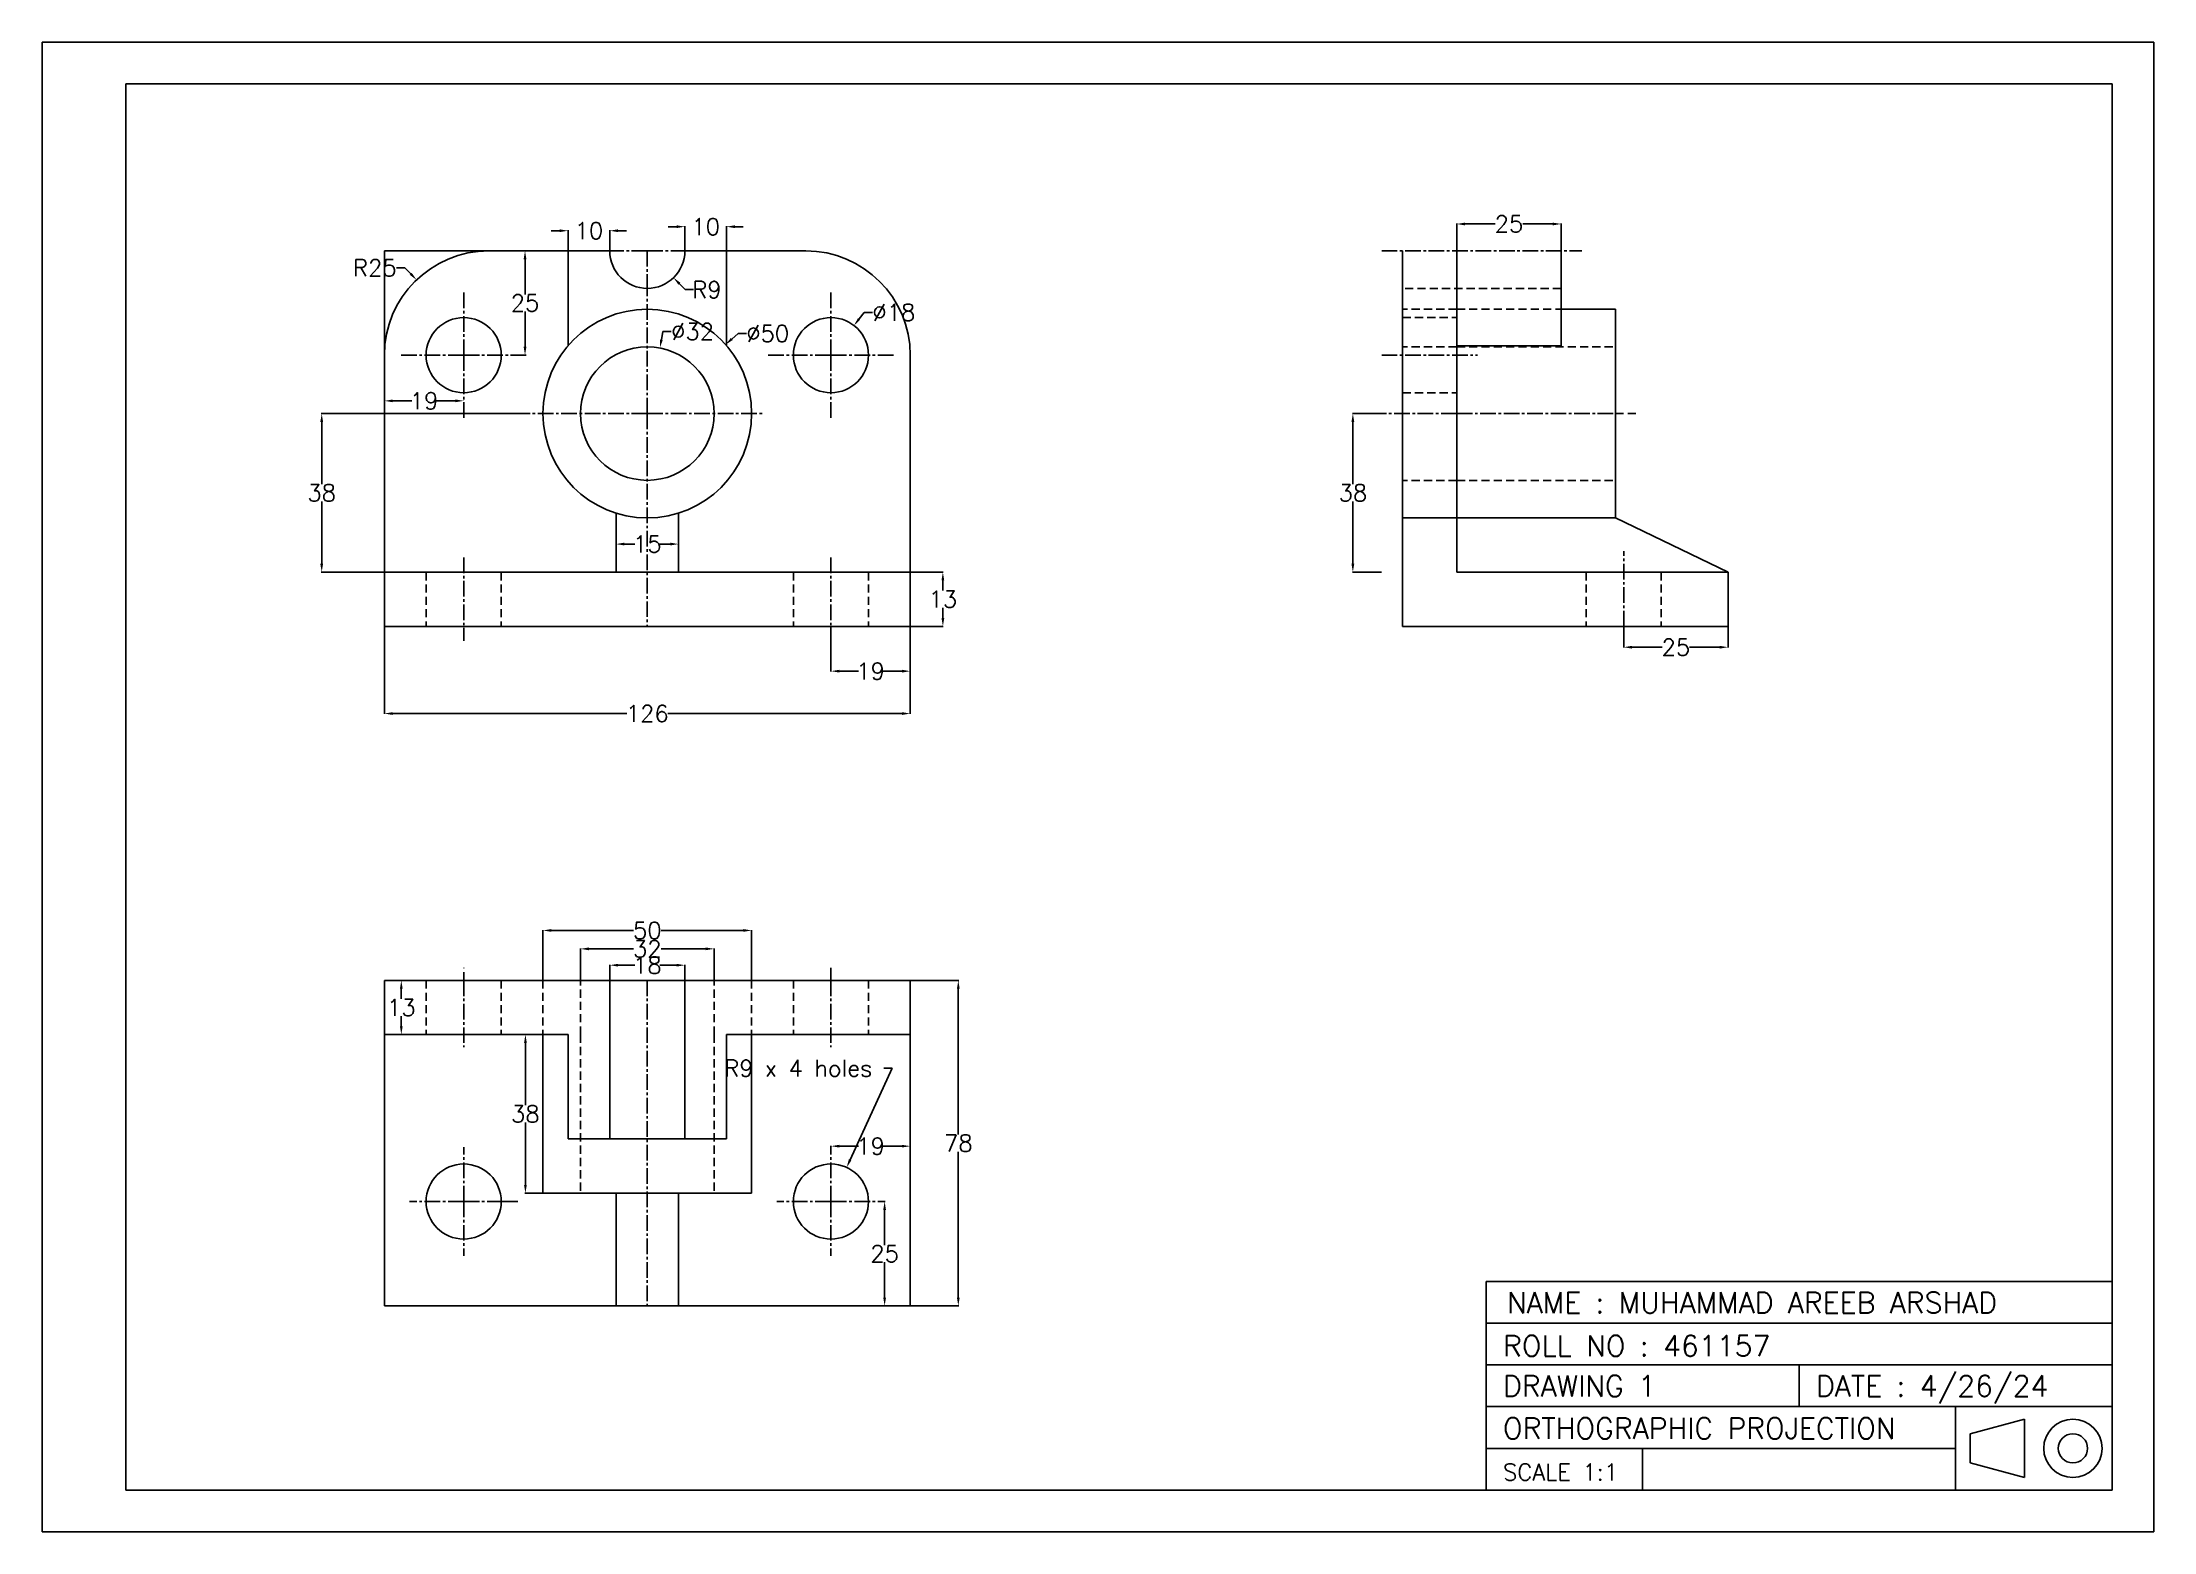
# Model space of a CAD drawing. Header units: inches. Extents: x -98 to 408, y -258 to 99.
import ezdxf

# ---------------------------------------------------------------- set-up
doc = ezdxf.new("R2010")
doc.units = ezdxf.units.IN
doc.header["$MEASUREMENT"] = 0
doc.linetypes.add('ACANSTGL', pattern=[0.11811, 0.07874, -0.03937])
doc.linetypes.add('CENTER2', pattern=[1.125, 0.75, -0.125, 0.125, -0.125])
doc.styles.get("Standard").update_dxf_attribs({"font": 'ROMANS.SHX'})
doc.dimstyles.new('AM_ANSI', dxfattribs={"dimtxt": 4, "dimasz": 2, "dimexe": 0.1, "dimexo": 0.05, "dimgap": 0.06, "dimtad": 0, "dimtih": 1, "dimtoh": 1, "dimdec": 0, "dimzin": 7, "dimdsep": 46, "dimtxsty": 'Standard', "dimcen": 0, "dimclrd": 2, "dimclre": 3, "dimclrt": 2, "dimadec": 0, "dimazin": 2, "dimtp": 0.1, "dimtm": 0.1, "dimtfac": 0.71, "dimtdec": 0, "dimtofl": 0, "dimtmove": 0, "dimatfit": 3, "dimfxl": 1, "dimtolj": 1, "dimtzin": 7, "dimlwd": -1, "dimlwe": -1, "dimarcsym": 1})
doc.dimstyles.new('AM_ANSI$3', dxfattribs={"dimtxt": 4, "dimasz": 2, "dimexe": 0.1, "dimexo": 0.05, "dimgap": 0.06, "dimtad": 0, "dimtih": 1, "dimtoh": 1, "dimdec": 0, "dimzin": 7, "dimdsep": 46, "dimtxsty": 'Standard', "dimcen": 0, "dimclrd": 2, "dimclre": 3, "dimclrt": 2, "dimadec": 0, "dimazin": 2, "dimtp": 0.1, "dimtm": 0.1, "dimtfac": 0.71, "dimtdec": 0, "dimtofl": 0, "dimtmove": 0, "dimatfit": 0, "dimfxl": 1, "dimtolj": 1, "dimtzin": 7, "dimlwd": -1, "dimlwe": -1, "dimarcsym": 1})
doc.dimstyles.new('AM_ANSI$4', dxfattribs={"dimtxt": 4, "dimasz": 2, "dimexe": 0.1, "dimexo": 0.05, "dimgap": 0.06, "dimtad": 0, "dimtih": 1, "dimtoh": 1, "dimdec": 0, "dimzin": 7, "dimdsep": 46, "dimtxsty": 'Standard', "dimcen": 0, "dimclrd": 2, "dimclre": 3, "dimclrt": 2, "dimadec": 0, "dimazin": 2, "dimtp": 0.1, "dimtm": 0.1, "dimtfac": 0.71, "dimtdec": 0, "dimtofl": 0, "dimtmove": 0, "dimatfit": 0, "dimfxl": 1, "dimtolj": 1, "dimtzin": 7, "dimlwd": -1, "dimlwe": -1, "dimarcsym": 1})

# ---------------------------------------------------------------- blocks, each defined once
blk = doc.blocks.new('*D5')
at = {"color": 3, "linetype": 'ByBlock', "transparency": 16777216}
for p, q in [((39.58, -21.34), (39.58, -21.75)), ((54.58, -21.34), (54.58, -21.75))]:
    blk.add_line(p, q, dxfattribs=at)
at = {"color": 2, "linetype": 'ByBlock', "transparency": 16777216}
for p, q in [((41.58, -21.65), (44.07, -21.65)), ((52.58, -21.65), (50.09, -21.65))]:
    blk.add_line(p, q, dxfattribs=at)
at = {"color": 2, "transparency": 16777216}
for points in [[(41.58, -21.31), (41.58, -21.98), (39.58, -21.65)], [(52.58, -21.31), (52.58, -21.98), (54.58, -21.65)]]:
    blk.add_solid(points, dxfattribs=at)
at = {"layer": 'Defpoints', "color": 0, "transparency": 16777216}
for p in [(39.58, -21.29), (39.58, -21.65), (54.58, -21.29)]:
    blk.add_point(p, dxfattribs=at)
at = {"color": 2, "transparency": 16777216, "insert": (47.08, -21.65), "char_height": 4, "attachment_point": 5}
blk.add_mtext('\\A1;15', dxfattribs=at)
blk = doc.blocks.new('*D6')
at = {"color": 3, "linetype": 'ByBlock', "transparency": 16777216}
for p, q in [((19.03, 9.63), (-31.04, 9.63)), ((19.03, -28.37), (-31.04, -28.37))]:
    blk.add_line(p, q, dxfattribs=at)
at = {"color": 2, "linetype": 'ByBlock', "transparency": 16777216}
for p, q in [((-30.94, 7.63), (-30.94, -7.31)), ((-30.94, -26.37), (-30.94, -11.43))]:
    blk.add_line(p, q, dxfattribs=at)
at = {"color": 2, "transparency": 16777216}
for points in [[(-31.28, 7.63), (-30.61, 7.63), (-30.94, 9.63)], [(-31.28, -26.37), (-30.61, -26.37), (-30.94, -28.37)]]:
    blk.add_solid(points, dxfattribs=at)
at = {"layer": 'Defpoints', "color": 0, "transparency": 16777216}
for p in [(19.08, 9.63), (-30.94, -28.37), (19.08, -28.37)]:
    blk.add_point(p, dxfattribs=at)
at = {"color": 2, "transparency": 16777216, "insert": (-30.94, -9.37), "char_height": 4, "attachment_point": 5}
blk.add_mtext('\\A1;38', dxfattribs=at)
blk = doc.blocks.new('*D7')
at = {"color": 3, "linetype": 'ByBlock', "transparency": 16777216}
for p, q in [((-15.92, -41.42), (-15.92, -62.37)), ((110.08, -41.42), (110.08, -62.37))]:
    blk.add_line(p, q, dxfattribs=at)
at = {"color": 2, "linetype": 'ByBlock', "transparency": 16777216}
for p, q in [((-13.92, -62.27), (42.16, -62.27)), ((108.08, -62.27), (52, -62.27))]:
    blk.add_line(p, q, dxfattribs=at)
at = {"color": 2, "transparency": 16777216}
for points in [[(-13.92, -61.93), (-13.92, -62.6), (-15.92, -62.27)], [(108.08, -61.93), (108.08, -62.6), (110.08, -62.27)]]:
    blk.add_solid(points, dxfattribs=at)
at = {"layer": 'Defpoints', "color": 0, "transparency": 16777216}
for p in [(-15.92, -41.37), (110.08, -41.37), (110.08, -62.27)]:
    blk.add_point(p, dxfattribs=at)
at = {"color": 2, "transparency": 16777216, "insert": (47.08, -62.27), "char_height": 4, "attachment_point": 5}
blk.add_mtext('\\A1;126', dxfattribs=at)
blk = doc.blocks.new('*D8')
at = {"color": 3, "linetype": 'ByBlock', "transparency": 16777216}
for p, q in [((110.13, -28.37), (118.01, -28.37)), ((110.13, -41.37), (118.01, -41.37))]:
    blk.add_line(p, q, dxfattribs=at)
at = {"color": 2, "linetype": 'ByBlock', "transparency": 16777216}
for p, q in [((117.91, -30.37), (117.91, -32.81)), ((117.91, -39.37), (117.91, -36.93))]:
    blk.add_line(p, q, dxfattribs=at)
at = {"color": 2, "transparency": 16777216}
for points in [[(117.58, -30.37), (118.24, -30.37), (117.91, -28.37)], [(117.58, -39.37), (118.24, -39.37), (117.91, -41.37)]]:
    blk.add_solid(points, dxfattribs=at)
at = {"layer": 'Defpoints', "color": 0, "transparency": 16777216}
for p in [(110.08, -28.37), (110.08, -41.37), (117.91, -41.37)]:
    blk.add_point(p, dxfattribs=at)
at = {"color": 2, "transparency": 16777216, "insert": (117.91, -34.87), "char_height": 4, "attachment_point": 5}
blk.add_mtext('\\A1;13', dxfattribs=at)
blk = doc.blocks.new('*D9')
at = {"color": 3, "linetype": 'ByBlock', "transparency": 16777216}
for p, q in [((91.08, -41.42), (91.08, -52.21)), ((110.08, -41.42), (110.08, -52.21))]:
    blk.add_line(p, q, dxfattribs=at)
at = {"color": 2, "linetype": 'ByBlock', "transparency": 16777216}
for p, q in [((93.08, -52.11), (97.66, -52.11)), ((108.08, -52.11), (103.5, -52.11))]:
    blk.add_line(p, q, dxfattribs=at)
at = {"color": 2, "transparency": 16777216}
for points in [[(93.08, -51.77), (93.08, -52.44), (91.08, -52.11)], [(108.08, -51.77), (108.08, -52.44), (110.08, -52.11)]]:
    blk.add_solid(points, dxfattribs=at)
at = {"layer": 'Defpoints', "color": 0, "transparency": 16777216}
for p in [(91.08, -41.37), (110.08, -41.37), (110.08, -52.11)]:
    blk.add_point(p, dxfattribs=at)
at = {"color": 2, "transparency": 16777216, "insert": (100.58, -52.11), "char_height": 4, "attachment_point": 5}
blk.add_mtext('\\A1;19', dxfattribs=at)
blk = doc.blocks.new('*D10')
at = {"color": 2, "linetype": 'ByBlock', "transparency": 16777216}
for p, q in [((50.46, 27.31), (50.83, 29.28)), ((50.83, 29.28), (52.83, 29.28))]:
    blk.add_line(p, q, dxfattribs=at)
at = {"color": 2, "transparency": 16777216}
blk.add_solid([(50.13, 27.38), (50.78, 27.25), (50.08, 25.35)], dxfattribs=at)
at = {"layer": 'Defpoints', "color": 0, "transparency": 16777216}
for p in [(50.08, 25.35), (44.08, -6.08)]:
    blk.add_point(p, dxfattribs=at)
at = {"color": 2, "transparency": 16777216, "insert": (57.94, 29.28), "char_height": 4, "attachment_point": 5}
blk.add_mtext('\\A1;∅32', dxfattribs=at)
blk = doc.blocks.new('*D11')
at = {"color": 2, "linetype": 'ByBlock', "transparency": 16777216}
for p, q in [((67.33, 27.5), (68.82, 28.82)), ((68.82, 28.82), (70.82, 28.82))]:
    blk.add_line(p, q, dxfattribs=at)
at = {"color": 2, "transparency": 16777216}
blk.add_solid([(67.1, 27.75), (67.55, 27.25), (65.83, 26.17)], dxfattribs=at)
at = {"layer": 'Defpoints', "color": 0, "transparency": 16777216}
for p in [(65.83, 26.17), (28.34, -6.91)]:
    blk.add_point(p, dxfattribs=at)
at = {"color": 2, "transparency": 16777216, "insert": (75.93, 28.82), "char_height": 4, "attachment_point": 5}
blk.add_mtext('\\A1;∅50', dxfattribs=at)
blk = doc.blocks.new('*D12')
at = {"color": 3, "linetype": 'ByBlock', "transparency": 16777216}
for p, q in [((18.03, 48.63), (17.68, 48.63)), ((18.03, 23.63), (17.68, 23.63))]:
    blk.add_line(p, q, dxfattribs=at)
at = {"color": 2, "linetype": 'ByBlock', "transparency": 16777216}
for p, q in [((17.78, 46.63), (17.78, 38.19)), ((17.78, 25.63), (17.78, 34.07))]:
    blk.add_line(p, q, dxfattribs=at)
at = {"color": 2, "transparency": 16777216}
for points in [[(17.45, 46.63), (18.11, 46.63), (17.78, 48.63)], [(17.45, 25.63), (18.11, 25.63), (17.78, 23.63)]]:
    blk.add_solid(points, dxfattribs=at)
at = {"layer": 'Defpoints', "color": 0, "transparency": 16777216}
for p in [(17.78, 48.63), (18.08, 48.63), (18.08, 23.63)]:
    blk.add_point(p, dxfattribs=at)
at = {"color": 2, "transparency": 16777216, "insert": (17.78, 36.13), "char_height": 4, "attachment_point": 5}
blk.add_mtext('\\A1;25', dxfattribs=at)
blk = doc.blocks.new('*D13')
at = {"color": 3, "linetype": 'ByBlock', "transparency": 16777216}
for p, q in [((-15.92, 12.73), (-15.92, 12.78)), ((3.08, 12.73), (3.08, 12.78))]:
    blk.add_line(p, q, dxfattribs=at)
at = {"color": 2, "linetype": 'ByBlock', "transparency": 16777216}
for p, q in [((-13.92, 12.68), (-9.34, 12.68)), ((1.08, 12.68), (-3.5, 12.68))]:
    blk.add_line(p, q, dxfattribs=at)
at = {"color": 2, "transparency": 16777216}
for points in [[(-13.92, 13.01), (-13.92, 12.35), (-15.92, 12.68)], [(1.08, 13.01), (1.08, 12.35), (3.08, 12.68)]]:
    blk.add_solid(points, dxfattribs=at)
at = {"layer": 'Defpoints', "color": 0, "transparency": 16777216}
for p in [(-15.92, 12.68), (-15.92, 12.68), (3.08, 12.68)]:
    blk.add_point(p, dxfattribs=at)
at = {"color": 2, "transparency": 16777216, "insert": (-6.42, 12.68), "char_height": 4, "attachment_point": 5}
blk.add_mtext('\\A1;19', dxfattribs=at)
blk = doc.blocks.new('*D14')
at = {"color": 2, "linetype": 'ByBlock', "transparency": 16777216}
for p, q in [((97.84, 32.31), (99.07, 33.89)), ((99.07, 33.89), (101.07, 33.89))]:
    blk.add_line(p, q, dxfattribs=at)
at = {"color": 2, "transparency": 16777216}
blk.add_solid([(97.57, 32.52), (98.1, 32.11), (96.61, 30.73)], dxfattribs=at)
at = {"layer": 'Defpoints', "color": 0, "transparency": 16777216}
for p in [(96.61, 30.73), (85.55, 16.53)]:
    blk.add_point(p, dxfattribs=at)
at = {"color": 2, "transparency": 16777216, "insert": (106.17, 33.89), "char_height": 4, "attachment_point": 5}
blk.add_mtext('\\A1;∅18', dxfattribs=at)
blk = doc.blocks.new('*D15')
at = {"color": 2, "linetype": 'ByBlock', "transparency": 16777216}
for p, q in [((54.76, 40.76), (56.16, 39.33)), ((56.16, 39.33), (58.16, 39.33))]:
    blk.add_line(p, q, dxfattribs=at)
at = {"color": 2, "transparency": 16777216}
blk.add_solid([(55, 40.99), (54.53, 40.53), (53.37, 42.19)], dxfattribs=at)
at = {"layer": 'Defpoints', "color": 0, "transparency": 16777216}
for p in [(47.08, 48.63), (53.37, 42.19)]:
    blk.add_point(p, dxfattribs=at)
at = {"color": 2, "transparency": 16777216, "insert": (61.36, 39.33), "char_height": 4, "attachment_point": 5}
blk.add_mtext('\\A1;R9', dxfattribs=at)
blk = doc.blocks.new('*D16')
at = {"color": 3, "linetype": 'ByBlock', "transparency": 16777216}
for p, q in [((281.06, -41.42), (281.06, -46.47)), ((306.06, -41.42), (306.06, -46.47))]:
    blk.add_line(p, q, dxfattribs=at)
at = {"color": 2, "linetype": 'ByBlock', "transparency": 16777216}
for p, q in [((283.06, -46.37), (290.26, -46.37)), ((304.06, -46.37), (296.86, -46.37))]:
    blk.add_line(p, q, dxfattribs=at)
at = {"color": 2, "transparency": 16777216}
for points in [[(283.06, -46.03), (283.06, -46.7), (281.06, -46.37)], [(304.06, -46.03), (304.06, -46.7), (306.06, -46.37)]]:
    blk.add_solid(points, dxfattribs=at)
at = {"layer": 'Defpoints', "color": 0, "transparency": 16777216}
for p in [(281.06, -41.37), (306.06, -41.37), (281.06, -46.37)]:
    blk.add_point(p, dxfattribs=at)
at = {"color": 2, "transparency": 16777216, "insert": (293.56, -46.37), "char_height": 4, "attachment_point": 5}
blk.add_mtext('\\A1;25', dxfattribs=at)
blk = doc.blocks.new('*D17')
at = {"color": 3, "linetype": 'ByBlock', "transparency": 16777216}
for p, q in [((22.03, -139.22), (17.77, -139.22)), ((22.03, -177.22), (17.77, -177.22))]:
    blk.add_line(p, q, dxfattribs=at)
at = {"color": 2, "linetype": 'ByBlock', "transparency": 16777216}
for p, q in [((17.87, -141.22), (17.87, -156.16)), ((17.87, -175.22), (17.87, -160.28))]:
    blk.add_line(p, q, dxfattribs=at)
at = {"color": 2, "transparency": 16777216}
for points in [[(17.54, -141.22), (18.21, -141.22), (17.87, -139.22)], [(17.54, -175.22), (18.21, -175.22), (17.87, -177.22)]]:
    blk.add_solid(points, dxfattribs=at)
at = {"layer": 'Defpoints', "color": 0, "transparency": 16777216}
for p in [(22.08, -139.22), (17.87, -177.22), (22.08, -177.22)]:
    blk.add_point(p, dxfattribs=at)
at = {"color": 2, "transparency": 16777216, "insert": (17.87, -158.22), "char_height": 4, "attachment_point": 5}
blk.add_mtext('\\A1;38', dxfattribs=at)
blk = doc.blocks.new('*D18')
at = {"color": 3, "linetype": 'ByBlock', "transparency": 16777216}
for p, q in [((-15.87, -126.22), (-11.77, -126.22)), ((-15.87, -139.22), (-11.77, -139.22))]:
    blk.add_line(p, q, dxfattribs=at)
at = {"color": 2, "linetype": 'ByBlock', "transparency": 16777216}
for p, q in [((-11.87, -128.22), (-11.87, -130.66)), ((-11.87, -137.22), (-11.87, -134.78))]:
    blk.add_line(p, q, dxfattribs=at)
at = {"color": 2, "transparency": 16777216}
for points in [[(-12.2, -128.22), (-11.54, -128.22), (-11.87, -126.22)], [(-12.2, -137.22), (-11.54, -137.22), (-11.87, -139.22)]]:
    blk.add_solid(points, dxfattribs=at)
at = {"layer": 'Defpoints', "color": 0, "transparency": 16777216}
for p in [(-15.92, -126.22), (-15.92, -139.22), (-11.87, -139.22)]:
    blk.add_point(p, dxfattribs=at)
at = {"color": 2, "transparency": 16777216, "insert": (-11.87, -132.72), "char_height": 4, "attachment_point": 5}
blk.add_mtext('\\A1;13', dxfattribs=at)
blk = doc.blocks.new('*D19')
at = {"color": 2, "linetype": 'ByBlock', "transparency": 16777216}
for p, q in [((26.08, 53.45), (24.08, 53.45)), ((40.08, 53.45), (42.08, 53.45))]:
    blk.add_line(p, q, dxfattribs=at)
at = {"color": 3, "linetype": 'ByBlock', "transparency": 16777216}
for p, q in [((28.08, 48.68), (28.08, 53.55)), ((38.08, 48.68), (38.08, 53.55))]:
    blk.add_line(p, q, dxfattribs=at)
at = {"color": 2, "transparency": 16777216}
for points in [[(26.08, 53.79), (26.08, 53.12), (28.08, 53.45)], [(40.08, 53.79), (40.08, 53.12), (38.08, 53.45)]]:
    blk.add_solid(points, dxfattribs=at)
at = {"layer": 'Defpoints', "color": 0, "transparency": 16777216}
for p in [(38.08, 53.45), (28.08, 48.63), (38.08, 48.63)]:
    blk.add_point(p, dxfattribs=at)
at = {"color": 2, "transparency": 16777216, "insert": (33.08, 53.45), "char_height": 4, "attachment_point": 5}
blk.add_mtext('\\A1;10', dxfattribs=at)
blk = doc.blocks.new('*D20')
at = {"color": 2, "linetype": 'ByBlock', "transparency": 16777216}
for p, q in [((54.08, 54.42), (52.08, 54.42)), ((68.08, 54.42), (70.08, 54.42))]:
    blk.add_line(p, q, dxfattribs=at)
at = {"color": 3, "linetype": 'ByBlock', "transparency": 16777216}
for p, q in [((56.08, 48.68), (56.08, 54.52)), ((66.08, 48.68), (66.08, 54.52))]:
    blk.add_line(p, q, dxfattribs=at)
at = {"color": 2, "transparency": 16777216}
for points in [[(54.08, 54.76), (54.08, 54.09), (56.08, 54.42)], [(68.08, 54.76), (68.08, 54.09), (66.08, 54.42)]]:
    blk.add_solid(points, dxfattribs=at)
at = {"layer": 'Defpoints', "color": 0, "transparency": 16777216}
for p in [(66.08, 54.42), (56.08, 48.63), (66.08, 48.63)]:
    blk.add_point(p, dxfattribs=at)
at = {"color": 2, "transparency": 16777216, "insert": (61.08, 54.42), "char_height": 4, "attachment_point": 5}
blk.add_mtext('\\A1;10', dxfattribs=at)
blk = doc.blocks.new('*D21')
at = {"color": 2, "linetype": 'ByBlock', "transparency": 16777216}
for p, q in [((-10.99, 44.56), (-12.99, 44.56)), ((-9.61, 43.12), (-10.99, 44.56))]:
    blk.add_line(p, q, dxfattribs=at)
at = {"color": 2, "transparency": 16777216}
blk.add_solid([(-9.37, 43.35), (-9.85, 42.88), (-8.23, 41.67)], dxfattribs=at)
at = {"layer": 'Defpoints', "color": 0, "transparency": 16777216}
for p in [(-8.23, 41.67), (9.08, 23.63)]:
    blk.add_point(p, dxfattribs=at)
at = {"color": 2, "transparency": 16777216, "insert": (-18.2, 44.56), "char_height": 4, "attachment_point": 5}
blk.add_mtext('\\A1;R25', dxfattribs=at)
blk = doc.blocks.new('*D22')
at = {"color": 3, "linetype": 'ByBlock', "transparency": 16777216}
for p, q in [((241.06, 48.68), (241.06, 55.17)), ((266.06, 48.68), (266.06, 55.17))]:
    blk.add_line(p, q, dxfattribs=at)
at = {"color": 2, "linetype": 'ByBlock', "transparency": 16777216}
for p, q in [((243.06, 55.07), (250.26, 55.07)), ((264.06, 55.07), (256.86, 55.07))]:
    blk.add_line(p, q, dxfattribs=at)
at = {"color": 2, "transparency": 16777216}
for points in [[(243.06, 55.4), (243.06, 54.73), (241.06, 55.07)], [(264.06, 55.4), (264.06, 54.73), (266.06, 55.07)]]:
    blk.add_solid(points, dxfattribs=at)
at = {"layer": 'Defpoints', "color": 0, "transparency": 16777216}
for p in [(266.06, 55.07), (241.06, 48.63), (266.06, 48.63)]:
    blk.add_point(p, dxfattribs=at)
at = {"color": 2, "transparency": 16777216, "insert": (253.56, 55.07), "char_height": 4, "attachment_point": 5}
blk.add_mtext('\\A1;25', dxfattribs=at)
blk = doc.blocks.new('*D23')
at = {"color": 2, "linetype": 'ByBlock', "transparency": 16777216}
for p, q in [((95.68, -169.22), (105.79, -147.29)), ((105.79, -147.29), (103.79, -147.29))]:
    blk.add_line(p, q, dxfattribs=at)
at = {"color": 2, "transparency": 16777216}
blk.add_solid([(95.38, -169.09), (95.99, -169.36), (94.85, -171.04)], dxfattribs=at)
at = {"layer": 'Defpoints', "color": 0, "transparency": 16777216}
for p in [(94.85, -171.04), (87.32, -187.39)]:
    blk.add_point(p, dxfattribs=at)
at = {"color": 2, "transparency": 16777216, "insert": (83.25, -147.29), "char_height": 4, "attachment_point": 5}
blk.add_mtext('\\A1;R9 x 4 holes', dxfattribs=at)
blk = doc.blocks.new('*D24')
at = {"color": 3, "linetype": 'ByBlock', "transparency": 16777216}
for p, q in [((104.03, -179.22), (103.85, -179.22)), ((104.03, -204.22), (103.85, -204.22))]:
    blk.add_line(p, q, dxfattribs=at)
at = {"color": 2, "linetype": 'ByBlock', "transparency": 16777216}
for p, q in [((103.95, -181.22), (103.95, -189.66)), ((103.95, -202.22), (103.95, -193.78))]:
    blk.add_line(p, q, dxfattribs=at)
at = {"color": 2, "transparency": 16777216}
for points in [[(103.62, -181.22), (104.28, -181.22), (103.95, -179.22)], [(103.62, -202.22), (104.28, -202.22), (103.95, -204.22)]]:
    blk.add_solid(points, dxfattribs=at)
at = {"layer": 'Defpoints', "color": 0, "transparency": 16777216}
for p in [(104.08, -179.22), (103.95, -204.22), (104.08, -204.22)]:
    blk.add_point(p, dxfattribs=at)
at = {"color": 2, "transparency": 16777216, "insert": (103.95, -191.72), "char_height": 4, "attachment_point": 5}
blk.add_mtext('\\A1;25', dxfattribs=at)
blk = doc.blocks.new('*D25')
at = {"color": 3, "linetype": 'ByBlock', "transparency": 16777216}
for p, q in [((91.08, -166.17), (91.08, -165.85)), ((110.08, -166.17), (110.08, -165.85))]:
    blk.add_line(p, q, dxfattribs=at)
at = {"color": 2, "linetype": 'ByBlock', "transparency": 16777216}
for p, q in [((93.08, -165.95), (97.66, -165.95)), ((108.08, -165.95), (103.5, -165.95))]:
    blk.add_line(p, q, dxfattribs=at)
at = {"color": 2, "transparency": 16777216}
for points in [[(93.08, -165.62), (93.08, -166.28), (91.08, -165.95)], [(108.08, -165.62), (108.08, -166.28), (110.08, -165.95)]]:
    blk.add_solid(points, dxfattribs=at)
at = {"layer": 'Defpoints', "color": 0, "transparency": 16777216}
for p in [(91.08, -166.22), (110.08, -165.95), (110.08, -166.22)]:
    blk.add_point(p, dxfattribs=at)
at = {"color": 2, "transparency": 16777216, "insert": (100.58, -165.95), "char_height": 4, "attachment_point": 5}
blk.add_mtext('\\A1;19', dxfattribs=at)
blk = doc.blocks.new('*D26')
at = {"color": 3, "linetype": 'ByBlock', "transparency": 16777216}
for p, q in [((38.08, -126.17), (38.08, -122.48)), ((56.08, -126.17), (56.08, -122.48))]:
    blk.add_line(p, q, dxfattribs=at)
at = {"color": 2, "linetype": 'ByBlock', "transparency": 16777216}
for p, q in [((40.08, -122.58), (44.07, -122.58)), ((54.08, -122.58), (50.09, -122.58))]:
    blk.add_line(p, q, dxfattribs=at)
at = {"color": 2, "transparency": 16777216}
for points in [[(40.08, -122.24), (40.08, -122.91), (38.08, -122.58)], [(54.08, -122.24), (54.08, -122.91), (56.08, -122.58)]]:
    blk.add_solid(points, dxfattribs=at)
at = {"layer": 'Defpoints', "color": 0, "transparency": 16777216}
for p in [(38.08, -126.22), (56.08, -122.58), (56.08, -126.22)]:
    blk.add_point(p, dxfattribs=at)
at = {"color": 2, "transparency": 16777216, "insert": (47.08, -122.58), "char_height": 4, "attachment_point": 5}
blk.add_mtext('\\A1;18', dxfattribs=at)
blk = doc.blocks.new('*D27')
at = {"color": 3, "linetype": 'ByBlock', "transparency": 16777216}
for p, q in [((31.08, -126.17), (31.08, -118.56)), ((63.08, -126.17), (63.08, -118.56))]:
    blk.add_line(p, q, dxfattribs=at)
at = {"color": 2, "linetype": 'ByBlock', "transparency": 16777216}
for p, q in [((33.08, -118.66), (43.78, -118.66)), ((61.08, -118.66), (50.38, -118.66))]:
    blk.add_line(p, q, dxfattribs=at)
at = {"color": 2, "transparency": 16777216}
for points in [[(33.08, -118.32), (33.08, -118.99), (31.08, -118.66)], [(61.08, -118.32), (61.08, -118.99), (63.08, -118.66)]]:
    blk.add_solid(points, dxfattribs=at)
at = {"layer": 'Defpoints', "color": 0, "transparency": 16777216}
for p in [(63.08, -118.66), (31.08, -126.22), (63.08, -126.22)]:
    blk.add_point(p, dxfattribs=at)
at = {"color": 2, "transparency": 16777216, "insert": (47.08, -118.66), "char_height": 4, "attachment_point": 5}
blk.add_mtext('\\A1;32', dxfattribs=at)
blk = doc.blocks.new('*D28')
at = {"color": 3, "linetype": 'ByBlock', "transparency": 16777216}
for p, q in [((22.08, -126.17), (22.08, -114.15)), ((72.08, -126.17), (72.08, -114.15))]:
    blk.add_line(p, q, dxfattribs=at)
at = {"color": 2, "linetype": 'ByBlock', "transparency": 16777216}
for p, q in [((24.08, -114.25), (43.78, -114.25)), ((70.08, -114.25), (50.38, -114.25))]:
    blk.add_line(p, q, dxfattribs=at)
at = {"color": 2, "transparency": 16777216}
for points in [[(24.08, -113.91), (24.08, -114.58), (22.08, -114.25)], [(70.08, -113.91), (70.08, -114.58), (72.08, -114.25)]]:
    blk.add_solid(points, dxfattribs=at)
at = {"layer": 'Defpoints', "color": 0, "transparency": 16777216}
for p in [(72.08, -114.25), (22.08, -126.22), (72.08, -126.22)]:
    blk.add_point(p, dxfattribs=at)
at = {"color": 2, "transparency": 16777216, "insert": (47.08, -114.25), "char_height": 4, "attachment_point": 5}
blk.add_mtext('\\A1;50', dxfattribs=at)
blk = doc.blocks.new('*D29')
at = {"color": 3, "linetype": 'ByBlock', "transparency": 16777216}
for p, q in [((110.13, -126.22), (121.71, -126.22)), ((110.13, -204.22), (121.71, -204.22))]:
    blk.add_line(p, q, dxfattribs=at)
at = {"color": 2, "linetype": 'ByBlock', "transparency": 16777216}
for p, q in [((121.61, -128.22), (121.61, -163.16)), ((121.61, -202.22), (121.61, -167.28))]:
    blk.add_line(p, q, dxfattribs=at)
at = {"color": 2, "transparency": 16777216}
for points in [[(121.27, -128.22), (121.94, -128.22), (121.61, -126.22)], [(121.27, -202.22), (121.94, -202.22), (121.61, -204.22)]]:
    blk.add_solid(points, dxfattribs=at)
at = {"layer": 'Defpoints', "color": 0, "transparency": 16777216}
for p in [(110.08, -126.22), (110.08, -204.22), (121.61, -204.22)]:
    blk.add_point(p, dxfattribs=at)
at = {"color": 2, "transparency": 16777216, "insert": (121.61, -165.22), "char_height": 4, "attachment_point": 5}
blk.add_mtext('\\A1;78', dxfattribs=at)
blk = doc.blocks.new('*D30')
at = {"color": 3, "linetype": 'ByBlock', "transparency": 16777216}
for p, q in [((223.01, 9.63), (216.06, 9.63)), ((223.01, -28.37), (216.06, -28.37))]:
    blk.add_line(p, q, dxfattribs=at)
at = {"color": 2, "linetype": 'ByBlock', "transparency": 16777216}
for p, q in [((216.16, 7.63), (216.16, -7.31)), ((216.16, -26.37), (216.16, -11.43))]:
    blk.add_line(p, q, dxfattribs=at)
at = {"color": 2, "transparency": 16777216}
for points in [[(215.82, 7.63), (216.49, 7.63), (216.16, 9.63)], [(215.82, -26.37), (216.49, -26.37), (216.16, -28.37)]]:
    blk.add_solid(points, dxfattribs=at)
at = {"layer": 'Defpoints', "color": 0, "transparency": 16777216}
for p in [(223.06, 9.63), (216.16, -28.37), (223.06, -28.37)]:
    blk.add_point(p, dxfattribs=at)
at = {"color": 2, "transparency": 16777216, "insert": (216.16, -9.37), "char_height": 4, "attachment_point": 5}
blk.add_mtext('\\A1;38', dxfattribs=at)

msp = doc.modelspace()

# ---------------------------------------------------------------- linework, layer by layer
for p, q in [((-97.92, 88.63), (-97.92, 98.63)), ((-97.92, 98.63), (388.08, 98.63)), ((388.08, 98.63), (408.08, 98.63)), ((408.08, 98.63), (408.08, -258.37)), ((-97.92, 88.63), (-97.92, -248.37)), ((398.08, 88.63), (-77.92, 88.63)), ((-77.92, -248.37), (-77.92, 88.63)), ((-77.92, 88.63), (-77.92, 48.63)), ((398.08, -248.37), (398.08, 88.63)), ((-15.92, 23.63), (-15.92, 48.63)), ((9.08, 48.63), (-15.92, 48.63)), ((9.08, 48.63), (38.08, 48.63)), ((28.08, 48.63), (28.08, 25.88)), ((56.08, 48.63), (85.08, 48.63)), ((66.08, 48.63), (66.08, 25.88)), ((228.06, 48.63), (228.06, -41.37)), ((228.06, 48.63), (228.06, 23.63)), ((241.06, -28.37), (241.06, 48.63)), ((266.06, 48.63), (266.06, 25.88)), ((266.06, 34.63), (279.06, 34.63)), ((279.06, 34.63), (279.06, 9.63)), ((266.06, 25.88), (241.06, 25.88)), ((241.06, 9.63), (241.06, 25.63)), ((-15.92, -28.37), (-15.92, 23.63)), ((110.08, 23.63), (110.08, -28.37)), ((279.06, -15.37), (279.06, 9.63)), ((228.06, -41.37), (228.06, -4.66)), ((39.58, -28.37), (39.58, -14.22)), ((54.58, -28.37), (54.58, -14.22)), ((279.06, -15.37), (228.06, -15.37)), ((279.06, -15.37), (306.06, -28.37)), ((110.08, -28.37), (-15.92, -28.37)), ((-15.92, -28.37), (-15.92, -41.37)), ((110.08, -41.37), (110.08, -28.37)), ((306.06, -28.37), (241.06, -28.37)), ((281.06, -28.37), (272.06, -28.37)), ((281.06, -28.37), (290.06, -28.37)), ((306.06, -41.37), (306.06, -28.37)), ((306.06, -28.37), (306.06, -28.37)), ((-15.92, -41.37), (110.08, -41.37)), ((228.06, -41.37), (306.06, -41.37)), ((306.06, -41.37), (281.06, -41.37)), ((306.06, -41.37), (306.06, -41.37)), ((-15.92, -204.22), (-15.92, -126.22)), ((-15.92, -126.22), (110.08, -126.22)), ((-15.92, -126.22), (-15.92, -139.22)), ((38.08, -126.22), (38.08, -164.22)), ((56.08, -126.22), (56.08, -164.22)), ((110.08, -126.22), (110.08, -204.22)), ((-15.92, -139.22), (28.08, -139.22)), ((22.08, -139.22), (22.08, -177.22)), ((28.08, -139.22), (28.08, -164.22)), ((66.08, -139.22), (66.08, -164.22)), ((66.08, -139.22), (110.08, -139.22)), ((72.08, -139.22), (72.08, -177.22)), ((28.08, -164.22), (28.08, -164.22)), ((28.08, -164.22), (66.08, -164.22)), ((16.08, -179.22), (12.08, -179.22)), ((22.08, -177.22), (72.08, -177.22)), ((47.08, -177.22), (32.08, -177.22)), ((47.08, -177.22), (39.58, -177.22)), ((39.58, -177.22), (39.58, -204.22)), ((47.08, -177.22), (62.08, -177.22)), ((47.08, -177.22), (54.58, -177.22)), ((54.58, -177.22), (54.58, -204.22)), ((72.08, -177.22), (72.08, -177.22)), ((248.08, -248.37), (248.08, -198.37)), ((248.08, -198.37), (398.08, -198.37)), ((248.08, -198.37), (248.08, -208.37)), ((248.08, -198.37), (253.08, -198.37)), ((110.08, -204.22), (-15.92, -204.22)), ((248.08, -208.37), (398.08, -208.37)), ((248.08, -208.37), (248.08, -218.37)), ((248.08, -218.37), (398.08, -218.37)), ((248.08, -218.37), (248.08, -228.37)), ((323.08, -218.37), (323.08, -228.37)), ((248.08, -228.37), (398.08, -228.37)), ((248.08, -228.37), (248.08, -238.37)), ((360.58, -248.37), (360.58, -228.37)), ((377.1, -231.37), (364.06, -234.87)), ((377.1, -238.37), (377.1, -231.37)), ((364.06, -238.37), (364.06, -234.87)), ((248.08, -238.37), (360.58, -238.37)), ((285.58, -238.37), (285.58, -248.37)), ((364.06, -238.37), (364.06, -241.87)), ((377.1, -245.37), (364.06, -241.87)), ((377.1, -238.37), (377.1, -245.37)), ((-97.92, -248.37), (-97.92, -258.37)), ((160.08, -248.37), (-77.92, -248.37)), ((160.08, -248.37), (386.08, -248.37)), ((160.08, -248.37), (398.08, -248.37)), ((398.08, -248.37), (248.08, -248.37)), ((398.08, -248.37), (360.58, -248.37)), ((386.08, -248.37), (398.08, -248.37)), ((398.08, -248.37), (394.58, -248.37)), ((-78.92, -258.37), (-97.92, -258.37)), ((408.08, -258.37), (-78.92, -258.37))]:
    msp.add_line(p, q)
at = {"color": 130, "linetype": 'CENTER2', "ltscale": 5}
for p, q in [((47.08, 48.63), (38.08, 48.63)), ((47.08, 48.63), (56.08, 48.63)), ((47.08, 48.63), (47.08, 39.63)), ((223.06, 48.63), (271.06, 48.63)), ((3.08, 23.63), (3.08, 38.63)), ((47.08, 9.63), (47.08, 39.63)), ((91.08, 23.63), (91.08, 38.63)), ((3.08, 23.63), (-11.92, 23.63)), ((3.08, 23.63), (18.08, 23.63)), ((3.08, 23.63), (3.08, 8.63)), ((91.08, 23.63), (76.08, 23.63)), ((91.08, 23.63), (106.08, 23.63)), ((91.08, 23.63), (91.08, 8.63)), ((223.06, 23.63), (246.06, 23.63)), ((47.08, 9.63), (19.08, 9.63)), ((47.08, 9.63), (75.08, 9.63)), ((47.08, 9.63), (47.08, -41.37)), ((241.06, 9.63), (223.06, 9.63)), ((241.06, 9.63), (279.06, 9.63)), ((3.08, -24.87), (3.08, -44.87)), ((91.08, -24.87), (91.08, -44.87)), ((281.06, -41.37), (281.06, -23.37)), ((3.08, -126.22), (3.08, -142.22)), ((47.08, -126.22), (47.08, -204.22)), ((91.08, -126.22), (91.08, -142.22)), ((3.08, -179.22), (3.08, -166.22)), ((91.08, -179.22), (91.08, -166.22)), ((3.08, -179.22), (-9.92, -179.22)), ((3.08, -179.22), (3.08, -192.22)), ((3.08, -179.22), (16.08, -179.22)), ((91.08, -179.22), (78.08, -179.22)), ((91.08, -179.22), (91.08, -192.22)), ((91.08, -179.22), (104.08, -179.22))]:
    msp.add_line(p, q, dxfattribs=at)
at = {"color": 31, "linetype": 'ACANSTGL', "ltscale": 25}
for p, q in [((266.06, 39.63), (228.06, 39.63)), ((241.06, 34.63), (228.06, 34.63)), ((228.06, 32.63), (241.06, 32.63)), ((241.06, 34.63), (266.06, 34.63)), ((241.06, 25.63), (228.06, 25.63)), ((241.06, 25.63), (279.06, 25.63)), ((228.06, 14.63), (241.06, 14.63)), ((279.06, 9.63), (284.06, 9.63)), ((241.06, -6.37), (228.06, -6.37)), ((241.06, -6.37), (279.06, -6.37)), ((-5.92, -28.37), (-5.92, -41.37)), ((12.08, -28.37), (12.08, -41.37)), ((82.08, -28.37), (82.08, -41.37)), ((100.08, -28.37), (100.08, -41.37)), ((272.06, -28.37), (272.06, -41.37)), ((290.06, -28.37), (290.06, -41.37)), ((-5.92, -126.22), (-5.92, -139.22)), ((12.08, -126.22), (12.08, -139.22)), ((22.08, -126.22), (22.08, -139.22)), ((31.08, -139.22), (31.08, -126.22)), ((63.08, -139.22), (63.08, -126.22)), ((72.08, -126.22), (72.08, -139.22)), ((82.08, -126.22), (82.08, -139.22)), ((100.08, -126.22), (100.08, -139.22)), ((31.08, -139.22), (31.08, -177.22)), ((63.08, -139.22), (63.08, -177.22))]:
    msp.add_line(p, q, dxfattribs=at)
at = {"color": 31, "linetype": 'CENTER2', "ltscale": 5}
msp.add_line((281.06, -41.37), (281.06, -46.37), dxfattribs=at)
at = {"linetype": 'ACANSTGL', "ltscale": 25}
msp.add_line((3.08, -126.22), (3.08, -123.22), dxfattribs=at)
at = {"color": 130}
msp.add_line((91.08, -126.22), (91.08, -123.22), dxfattribs=at)
for centre, radius in [((3.08, 23.63), 9), ((47.08, 9.63), 25), ((91.08, 23.63), 9), ((47.08, 9.63), 16), ((3.08, -179.22), 9), ((91.08, -179.22), 9), ((388.71, -238.37), 7), ((388.71, -238.37), 3.5)]:
    msp.add_circle(centre, radius)
for centre, radius, start, end in [((9.08, 23.63), 25, 90, 180), ((47.08, 48.63), 9, 180, 0), ((85.08, 23.63), 25, 0, 90)]:
    msp.add_arc(centre, radius, start, end)

# ---------------------------------------------------------------- texts
for s, height, p in [('NAME : MUHAMMAD AREEB ARSHAD', 5, (253.08, -205.96)), ('ROLL NO : 461157', 5, (252.13, -216.31)), ('DRAWING 1', 5, (252.13, -225.94)), ('DATE : 4/26/24', 5, (327.13, -225.94)), ('ORTHOGRAPHIC PROJECTION', 5, (252.13, -236.06)), ('SCALE 1:1', 4, (252.13, -246.06))]:
    msp.add_text(s, height=height).set_placement(p)

# ---------------------------------------------------------------- dimensions: what is measured, and where the dimension line sits
for base, p1, p2, picture, middle in [((38.08, 53.45), (28.08, 48.63), (38.08, 48.63), '*D19', (33.08, 53.45)), ((66.08, 54.42), (56.08, 48.63), (66.08, 48.63), '*D20', (61.08, 54.42)), ((266.06, 55.07), (241.06, 48.63), (266.06, 48.63), '*D22', (253.56, 55.07)), ((-15.92, 12.68), (3.08, 12.68), (-15.92, 12.68), '*D13', (-6.42, 12.68)), ((39.58, -21.65), (54.58, -21.29), (39.58, -21.29), '*D5', (47.08, -21.65)), ((110.08, -62.27), (-15.92, -41.37), (110.08, -41.37), '*D7', (47.08, -62.27)), ((110.08, -52.11), (91.08, -41.37), (110.08, -41.37), '*D9', (100.58, -52.11)), ((281.06, -46.37), (306.06, -41.37), (281.06, -41.37), '*D16', (293.56, -46.37)), ((72.08, -114.25), (22.08, -126.22), (72.08, -126.22), '*D28', (47.08, -114.25)), ((63.08, -118.66), (31.08, -126.22), (63.08, -126.22), '*D27', (47.08, -118.66)), ((56.08, -122.58), (38.08, -126.22), (56.08, -126.22), '*D26', (47.08, -122.58)), ((110.08, -165.95), (91.08, -166.22), (110.08, -166.22), '*D25', (100.58, -165.95))]:
    dim = msp.add_linear_dim(base=base, p1=p1, p2=p2, dimstyle='AM_ANSI')
    dim.commit()
    dim.dimension.update_dxf_attribs({"geometry": picture, "text_midpoint": middle})
for center, mpoint, picture, middle in [((9.08, 23.63), (-8.23, 41.67), '*D21', (-18.2, 44.56)), ((47.08, 48.63), (53.37, 42.19), '*D15', (61.36, 39.33))]:
    dim = msp.add_radius_dim(center=center, mpoint=mpoint, dimstyle='AM_ANSI$4')
    dim.commit()
    dim.dimension.update_dxf_attribs({"geometry": picture, "text_midpoint": middle, "dimtype": 164})
for base, p1, p2, picture, middle in [((17.78, 48.63), (18.08, 23.63), (18.08, 48.63), '*D12', (17.78, 36.13)), ((-30.94, -28.37), (19.08, 9.63), (19.08, -28.37), '*D6', (-30.94, -9.37)), ((216.16, -28.37), (223.06, 9.63), (223.06, -28.37), '*D30', (216.16, -9.37)), ((117.91, -41.37), (110.08, -28.37), (110.08, -41.37), '*D8', (117.91, -34.87)), ((-11.87, -139.22), (-15.92, -126.22), (-15.92, -139.22), '*D18', (-11.87, -132.72)), ((121.61, -204.22), (110.08, -126.22), (110.08, -204.22), '*D29', (121.61, -165.22)), ((17.87, -177.22), (22.08, -139.22), (22.08, -177.22), '*D17', (17.87, -158.22)), ((103.95, -204.22), (104.08, -179.22), (104.08, -204.22), '*D24', (103.95, -191.72))]:
    dim = msp.add_linear_dim(base=base, p1=p1, p2=p2, angle=90, dimstyle='AM_ANSI')
    dim.commit()
    dim.dimension.update_dxf_attribs({"geometry": picture, "text_midpoint": middle})
for p1, p2, picture, middle in [((85.55, 16.53), (96.61, 30.73), '*D14', (106.17, 33.89)), ((28.34, -6.91), (65.83, 26.17), '*D11', (75.93, 28.82)), ((44.08, -6.08), (50.08, 25.35), '*D10', (57.94, 29.28))]:
    dim = msp.add_diameter_dim_2p(p1=p1, p2=p2, dimstyle='AM_ANSI$3')
    dim.commit()
    dim.dimension.update_dxf_attribs({"geometry": picture, "text_midpoint": middle, "dimtype": 163})
dim = msp.add_diameter_dim_2p(p1=(87.32, -187.39), p2=(94.85, -171.04), text='R9 x 4 holes', dimstyle='AM_ANSI$3')
dim.commit()
dim.dimension.update_dxf_attribs({"geometry": '*D23', "text_midpoint": (83.25, -147.29), "dimtype": 163})

doc.saveas('drawing.dxf')
